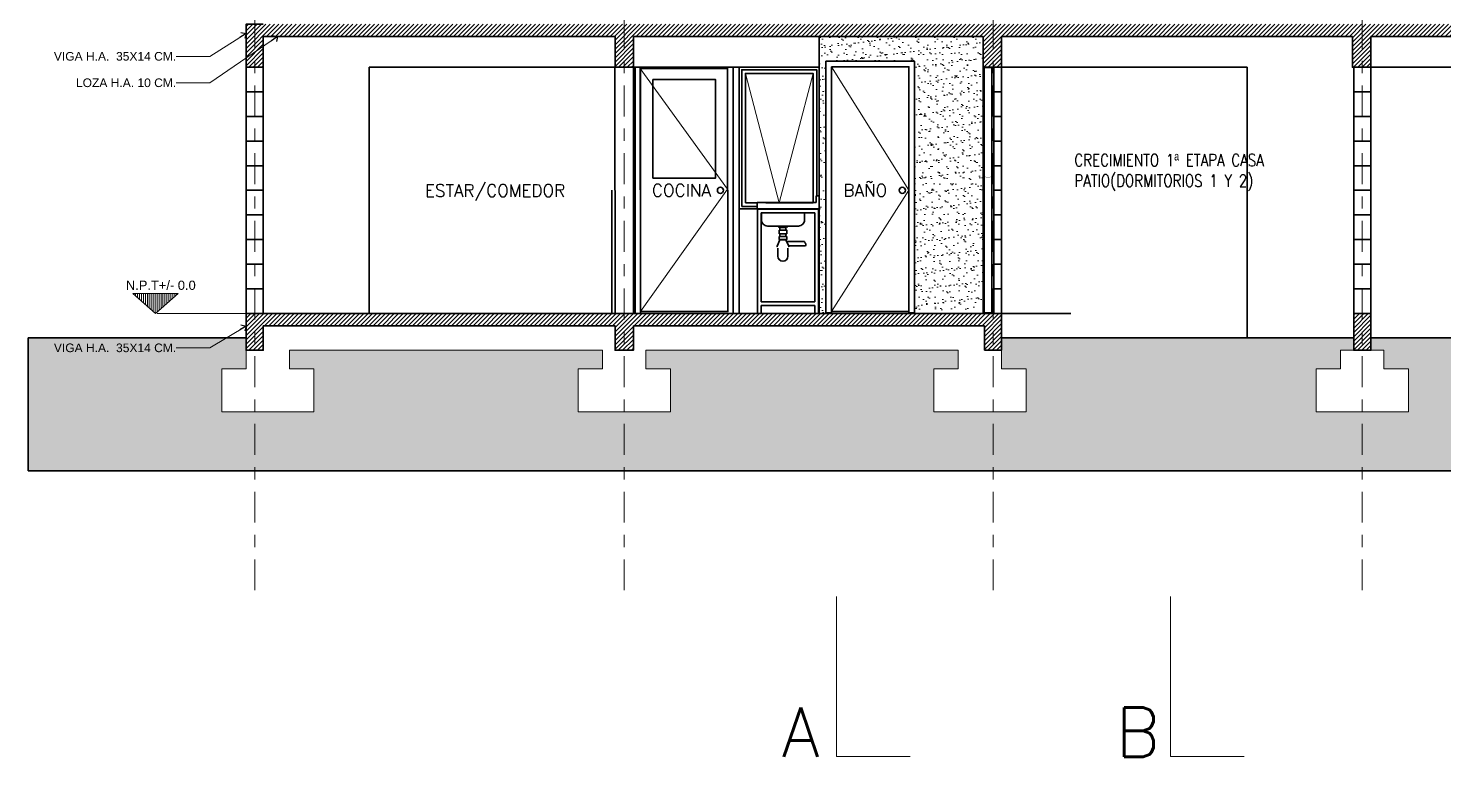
# Model space of a CAD drawing. Header units: metres. Extents: x -87 to 15, y -108 to -10.
# Drawn here: x -35.19 to -23.69, y -40.45 to -34.53 of the extents above; entities that cross this region are included whole.
import ezdxf

# ---------------------------------------------------------------- set-up
doc = ezdxf.new("R2010")
doc.units = ezdxf.units.M
doc.header["$LTSCALE"] = 5
doc.header["$MEASUREMENT"] = 0
doc.linetypes.add('CENTER', pattern=[2, 1.25, -0.25, 0.25, -0.25])
doc.layers.get('0').update_dxf_attribs({"color": 30})
for name, color, linetype, lineweight in [('A-ANNO-SYMB', 3, 'Continuous', 18), ('A-ANNO-TEXT', 3, 'Continuous', 18), ('A-ELEV-MBE1', 7, 'Continuous', 35), ('A-SECT-MCUT', 7, 'Continuous', 35), ('A-SECT-PATT', 8, 'Continuous', 18)]:
    doc.layers.add(name, color=color, linetype=linetype, lineweight=lineweight)
doc.styles.add('E-ARIAL', font='arial.ttf')
doc.styles.add('E-ROMANS', font='romans.shx', dxfattribs={"width": 0.8})
doc.dimstyles.new('E-0050_TICK_12', dxfattribs={"dimscale": 0.001, "dimtxt": 60, "dimasz": 60, "dimexe": 30, "dimexo": 20, "dimgap": 30, "dimtad": 0, "dimzin": 0, "dimdsep": 46, "dimtxsty": 'E-ROMANS', "dimblk": 'OBLIQUE', "dimcen": 30, "dimclrd": 256, "dimclre": 256, "dimclrt": 256, "dimadec": 0, "dimazin": 0, "dimtfac": 1, "dimtmove": 1, "dimatfit": 3, "dimldrblk": 'OPEN90', "dimfxl": 1, "dimtfill": 1, "dimtolj": 1, "dimtzin": 0, "dimlwd": -1, "dimarcsym": 0})
pattern_1 = [(45, (-35.186701, -38.129995), (-0.01767767, 0.01767767), [])]
pattern_2 = [(0, (-82.26062, -40.94572), (0.03125, 0.0625), [0, -0.0625])]

# ---------------------------------------------------------------- blocks, each defined once
blk = doc.blocks.new('_Oblique')
at = {"color": 0, "linetype": 'ByBlock', "lineweight": -2}
blk.add_line((-0.5, -0.5), (0.5, 0.5), dxfattribs=at)
blk = doc.blocks.new('_Open90')
at = {"color": 0, "linetype": 'ByBlock', "lineweight": -2}
for p, q in [((0, 0), (-1, 0)), ((-0.5, 0.5), (0, 0)), ((0, 0), (-0.5, -0.5))]:
    blk.add_line(p, q, dxfattribs=at)

msp = doc.modelspace()

# ---------------------------------------------------------------- hatches: boundary and pattern name
at = {"layer": 'A-SECT-PATT'}
h = msp.add_hatch(dxfattribs=at)
h.set_pattern_fill('ANSI31', color=256, scale=0.2, style=0)
h.set_pattern_definition(pattern_1)
h.paths.add_polyline_path([(-33.276, -34.601), (-30.416, -34.601), (-30.416, -34.851), (-30.266, -34.851), (-30.266, -34.601), (-27.423, -34.601), (-27.423, -34.851), (-27.273, -34.851), (-27.273, -34.501), (-27.423, -34.501), (-32.079, -34.501), (-33.416, -34.501), (-33.416, -34.851), (-33.276, -34.851)])
h = msp.add_hatch(dxfattribs=at)
h.set_pattern_fill('ANSI31', color=256, scale=0.2, style=0)
h.set_pattern_definition(pattern_1)
h.paths.add_polyline_path([(-21.271, -34.501), (-21.421, -34.501), (-27.273, -34.501), (-27.273, -34.601), (-24.42, -34.601), (-24.42, -34.851), (-24.27, -34.851), (-24.27, -34.601), (-21.421, -34.601), (-21.421, -34.851), (-21.271, -34.851)])
h = msp.add_hatch(dxfattribs=at)
h.set_pattern_fill('AR-SAND', color=256, scale=0.05, style=0)
h.set_pattern_definition([(37.5, (-35.1867, -38.129995), (-0.0031497, 0.0963412), [0, -0.076, 0, -0.085, 0, -0.08125]), (7.5, (-35.1867, -38.13), (0.0884888, 0.1411073), [0, -0.041, 0, -0.0685, 0, -0.02625]), (327.5, (-35.2482, -38.129995), (0.1557071, 0.00028295), [0, -0.025, 0, -0.09, 0, -0.1175]), (317.5, (-35.2482, -38.13), (0.1503063, 0.0438838), [0, -0.0125, 0, -0.059, 0, -0.0675])])
h.paths.add_polyline_path([(-27.423, -35.051), (-27.423, -34.851), (-27.423, -34.601), (-28.756, -34.601), (-28.756, -36.851), (-28.701, -36.851), (-28.701, -36.847), (-28.701, -34.802), (-27.981, -34.802), (-27.981, -36.847), (-27.981, -36.851), (-27.423, -36.851), (-27.423, -36.651), (-27.423, -36.451), (-27.423, -36.251), (-27.423, -36.051), (-27.423, -35.851), (-27.423, -35.651), (-27.423, -35.451)])
h = msp.add_hatch(dxfattribs=at)
h.set_pattern_fill('ANSI31', color=256, scale=0.005, angle=225, style=0)
h.set_pattern_definition([(270, (170.330776, -168.516081), (0.015875, -3e-17), [])])
h.paths.add_polyline_path([(-34.337, -36.689), (-34.153, -36.851), (-33.969, -36.689)])
h = msp.add_hatch(dxfattribs=at)
h.set_pattern_fill('ANSI31', color=256, scale=0.2, style=0)
h.set_pattern_definition(pattern_1)
h.paths.add_polyline_path([(-27.273, -36.851), (-27.413, -36.851), (-30.266, -36.851), (-30.415, -36.851), (-33.276, -36.851), (-33.416, -36.851), (-33.416, -37.151), (-33.276, -37.151), (-33.276, -36.951), (-30.415, -36.951), (-30.415, -37.151), (-30.266, -37.151), (-30.266, -36.951), (-27.413, -36.951), (-27.413, -37.151), (-27.273, -37.151)])
h = msp.add_hatch(dxfattribs=at)
h.set_pattern_fill('ANSI31', color=256, scale=0.2, style=0)
h.set_pattern_definition(pattern_1)
h.paths.add_polyline_path([(-24.27, -36.851), (-24.41, -36.851), (-24.41, -37.151), (-24.27, -37.151)])
h = msp.add_hatch(dxfattribs=at)
h.set_pattern_fill('DOTS', color=256, style=0)
h.set_pattern_definition(pattern_2)
h.paths.add_polyline_path([(-27.824, -37.301), (-27.625, -37.301), (-27.625, -37.151), (-30.165, -37.151), (-30.165, -37.301), (-29.966, -37.301), (-29.966, -37.651), (-30.716, -37.651), (-30.716, -37.301), (-30.517, -37.301), (-30.517, -37.151), (-33.063, -37.151), (-33.063, -37.301), (-32.864, -37.301), (-32.864, -37.651), (-33.614, -37.651), (-33.614, -37.301), (-33.415, -37.301), (-33.415, -37.151), (-33.416, -37.151), (-33.416, -37.051), (-35.187, -37.051), (-35.187, -38.13), (-24.715, -38.13), (-24.715, -37.651), (-24.715, -37.301), (-24.516, -37.301), (-24.516, -37.151), (-24.41, -37.151), (-24.41, -37.051), (-27.273, -37.051), (-27.273, -37.151), (-27.273, -37.301), (-27.074, -37.301), (-27.074, -37.651), (-27.824, -37.651)])
h = msp.add_hatch(dxfattribs=at)
h.set_pattern_fill('DOTS', color=256, style=0)
h.set_pattern_definition(pattern_2)
h.paths.add_polyline_path([(-13.392, -37.051), (-15.281, -37.051), (-15.281, -37.151), (-15.281, -37.301), (-15.082, -37.301), (-15.082, -37.651), (-15.832, -37.651), (-15.832, -37.301), (-15.633, -37.301), (-15.633, -37.151), (-18.165, -37.151), (-18.165, -37.301), (-17.966, -37.301), (-17.966, -37.651), (-18.716, -37.651), (-18.716, -37.301), (-18.517, -37.301), (-18.517, -37.151), (-21.059, -37.151), (-21.059, -37.301), (-20.86, -37.301), (-20.86, -37.651), (-21.61, -37.651), (-21.61, -37.301), (-21.411, -37.301), (-21.411, -37.151), (-21.411, -37.051), (-24.27, -37.051), (-24.27, -37.151), (-24.164, -37.151), (-24.164, -37.301), (-23.965, -37.301), (-23.965, -37.651), (-24.715, -37.651), (-24.715, -38.13), (-13.392, -38.13)])

# ---------------------------------------------------------------- linework, layer by layer
at = {"layer": 'A-ANNO-SYMB', "ltscale": 0.003}
for p, q in [((-29.081, -35.952), (-29.356, -34.901)), ((-29.081, -35.952), (-28.806, -34.901)), ((-28.656, -34.847), (-28.026, -35.851)), ((-28.026, -35.851), (-28.656, -36.837)), ((-33.415, -37.151), (-33.415, -37.301)), ((-33.063, -37.151), (-30.517, -37.151)), ((-33.063, -37.151), (-33.063, -37.301)), ((-30.517, -37.151), (-30.517, -37.301)), ((-30.165, -37.151), (-27.625, -37.151)), ((-30.165, -37.151), (-30.165, -37.301)), ((-27.625, -37.151), (-27.625, -37.301)), ((-27.273, -37.151), (-27.273, -37.301)), ((-24.516, -37.151), (-24.516, -37.301)), ((-24.41, -37.151), (-24.516, -37.151)), ((-24.164, -37.151), (-24.27, -37.151)), ((-24.164, -37.151), (-24.164, -37.301)), ((-33.614, -37.301), (-33.614, -37.651)), ((-33.415, -37.301), (-33.614, -37.301)), ((-32.864, -37.301), (-33.063, -37.301)), ((-32.864, -37.301), (-32.864, -37.651)), ((-30.716, -37.301), (-30.716, -37.651)), ((-30.517, -37.301), (-30.716, -37.301)), ((-29.966, -37.301), (-30.165, -37.301)), ((-29.966, -37.301), (-29.966, -37.651)), ((-27.824, -37.301), (-27.824, -37.651)), ((-27.625, -37.301), (-27.824, -37.301)), ((-27.074, -37.301), (-27.273, -37.301)), ((-27.074, -37.301), (-27.074, -37.651)), ((-24.715, -37.301), (-24.715, -37.651)), ((-24.516, -37.301), (-24.715, -37.301)), ((-23.965, -37.301), (-24.164, -37.301)), ((-23.965, -37.301), (-23.965, -37.651)), ((-32.864, -37.651), (-33.614, -37.651)), ((-29.966, -37.651), (-30.716, -37.651)), ((-27.074, -37.651), (-27.824, -37.651)), ((-23.965, -37.651), (-24.715, -37.651))]:
    msp.add_line(p, q, dxfattribs=at)
at = {"layer": 'A-ANNO-SYMB'}
for p, q in [((-27.355, -34.856), (-27.412, -34.856)), ((-27.412, -34.856), (-27.412, -36.844)), ((-27.355, -34.856), (-27.355, -36.844)), ((-33.416, -36.851), (-34.139, -36.851)), ((-27.355, -36.844), (-27.412, -36.844))]:
    msp.add_line(p, q, dxfattribs=at)
at = {"layer": 'A-ANNO-SYMB', "ltscale": 0.2}
for p, q in [((-28.615, -40.453), (-28.615, -39.153)), ((-25.9, -40.453), (-25.9, -39.153)), ((-28.615, -40.453), (-28.015, -40.453)), ((-25.9, -40.453), (-25.3, -40.453))]:
    msp.add_line(p, q, dxfattribs=at)
at = {"layer": 'A-ANNO-SYMB', "linetype": 'CENTER', "ltscale": 0.04}
for points in [[(-33.346, -39.1), (-33.346, -28.552)], [(-30.341, -39.1), (-30.341, -28.552)], [(-27.341, -39.1), (-27.341, -28.552)], [(-24.341, -39.1), (-24.341, -28.552)]]:
    msp.add_lwpolyline(points, dxfattribs=at)
at = {"layer": 'A-ANNO-SYMB', "ltscale": 0.003}
msp.add_lwpolyline([(-30.211, -34.862), (-29.501, -35.841), (-30.208, -36.837)], dxfattribs=at)
at = {"layer": 'A-ANNO-SYMB'}
msp.add_lwpolyline([(-34.153, -36.851), (-34.337, -36.689), (-33.969, -36.689)], close=True, dxfattribs=at)
at = {"layer": 'A-ELEV-MBE1'}
for p, q in [((-28.756, -34.601), (-28.756, -36.851)), ((-28.701, -34.802), (-28.701, -36.847)), ((-28.701, -34.802), (-27.981, -34.802)), ((-27.981, -34.802), (-27.981, -36.847)), ((-32.416, -34.851), (-32.416, -36.851)), ((-32.416, -34.851), (-28.756, -34.851)), ((-30.417, -34.851), (-30.416, -36.851)), ((-30.266, -34.851), (-30.266, -36.851)), ((-30.253, -34.851), (-30.253, -36.851)), ((-30.211, -34.862), (-30.211, -34.851)), ((-30.211, -34.862), (-29.581, -34.862)), ((-30.208, -36.851), (-30.208, -34.866)), ((-29.501, -34.862), (-29.501, -34.851)), ((-29.456, -34.851), (-29.456, -36.851)), ((-29.406, -34.851), (-29.406, -36.851)), ((-28.656, -34.847), (-28.026, -34.847)), ((-27.423, -35.051), (-27.423, -34.851)), ((-27.413, -34.851), (-27.413, -34.851)), ((-27.413, -34.851), (-27.412, -34.851)), ((-27.412, -34.851), (-27.413, -34.851)), ((-27.273, -34.851), (-27.335, -34.851)), ((-27.335, -34.851), (-27.273, -34.851)), ((-27.273, -34.851), (-27.273, -35.051)), ((-27.273, -34.851), (-25.276, -34.851)), ((-25.276, -34.851), (-25.276, -37.051)), ((-24.27, -34.851), (-21.271, -34.851)), ((-27.423, -35.451), (-27.423, -35.051)), ((-27.423, -35.051), (-27.422, -35.051)), ((-27.423, -35.251), (-27.423, -35.051)), ((-27.412, -35.051), (-27.423, -35.051)), ((-27.273, -35.051), (-27.335, -35.051)), ((-27.335, -35.051), (-27.273, -35.051)), ((-27.273, -35.051), (-27.273, -35.251)), ((-27.423, -35.251), (-27.422, -35.251)), ((-27.412, -35.251), (-27.423, -35.251)), ((-27.273, -35.251), (-27.335, -35.251)), ((-27.335, -35.251), (-27.273, -35.251)), ((-27.273, -35.251), (-27.273, -35.451)), ((-27.423, -35.451), (-27.412, -35.451)), ((-27.423, -35.651), (-27.423, -35.451)), ((-27.422, -35.451), (-27.423, -35.451)), ((-27.273, -35.451), (-27.335, -35.451)), ((-27.335, -35.451), (-27.273, -35.451)), ((-27.273, -35.451), (-27.273, -35.651)), ((-27.423, -35.651), (-27.412, -35.651)), ((-27.423, -35.851), (-27.423, -35.651)), ((-27.422, -35.651), (-27.423, -35.651)), ((-27.273, -35.651), (-27.335, -35.651)), ((-27.335, -35.651), (-27.273, -35.651)), ((-27.273, -35.651), (-27.273, -35.851)), ((-30.443, -36.851), (-30.443, -35.851)), ((-27.423, -35.851), (-27.412, -35.851)), ((-27.423, -36.051), (-27.423, -35.851)), ((-27.422, -35.851), (-27.423, -35.851)), ((-27.273, -35.851), (-27.335, -35.851)), ((-27.335, -35.851), (-27.273, -35.851)), ((-27.273, -35.851), (-27.273, -36.051)), ((-29.261, -35.982), (-29.386, -35.982)), ((-29.261, -35.952), (-29.356, -35.952)), ((-29.261, -35.951), (-29.261, -36.001)), ((-29.261, -35.951), (-28.781, -35.951)), ((-29.19, -35.952), (-28.805, -35.952)), ((-28.781, -35.951), (-28.781, -35.895)), ((-28.781, -35.895), (-28.781, -35.951)), ((-28.756, -35.895), (-28.781, -35.895)), ((-29.261, -36.002), (-29.406, -36.002)), ((-29.261, -36.001), (-28.756, -36.001)), ((-29.258, -36.005), (-29.258, -36.851)), ((-29.258, -36.005), (-28.762, -36.005)), ((-29.228, -36.035), (-28.792, -36.035)), ((-29.228, -36.035), (-29.228, -36.757)), ((-28.792, -36.035), (-28.792, -36.757)), ((-28.762, -36.005), (-28.762, -36.851)), ((-27.423, -36.051), (-27.412, -36.051)), ((-27.423, -36.251), (-27.423, -36.051)), ((-27.422, -36.051), (-27.423, -36.051)), ((-27.273, -36.051), (-27.335, -36.051)), ((-27.335, -36.051), (-27.273, -36.051)), ((-27.273, -36.051), (-27.273, -36.251)), ((-29.076, -36.174), (-29.076, -36.154)), ((-29.076, -36.227), (-29.076, -36.204)), ((-29.026, -36.174), (-29.026, -36.154)), ((-29.026, -36.227), (-29.026, -36.204)), ((-29.092, -36.321), (-29.092, -36.387)), ((-29.076, -36.253), (-29.076, -36.251)), ((-29.076, -36.253), (-29.026, -36.253)), ((-29.026, -36.253), (-29.026, -36.251)), ((-29.019, -36.268), (-28.876, -36.268)), ((-29.01, -36.321), (-29.01, -36.387)), ((-29.004, -36.303), (-28.868, -36.303)), ((-27.423, -36.251), (-27.412, -36.251)), ((-27.423, -36.451), (-27.423, -36.251)), ((-27.422, -36.251), (-27.423, -36.251)), ((-27.273, -36.251), (-27.335, -36.251)), ((-27.335, -36.251), (-27.273, -36.251)), ((-27.273, -36.251), (-27.273, -36.451)), ((-27.423, -36.451), (-27.412, -36.451)), ((-27.423, -36.651), (-27.423, -36.451)), ((-27.422, -36.451), (-27.423, -36.451)), ((-27.273, -36.451), (-27.335, -36.451)), ((-27.335, -36.451), (-27.273, -36.451)), ((-27.273, -36.451), (-27.273, -36.651)), ((-27.423, -36.651), (-27.412, -36.651)), ((-27.423, -36.851), (-27.423, -36.651)), ((-27.422, -36.651), (-27.423, -36.651)), ((-27.273, -36.651), (-27.335, -36.651)), ((-27.335, -36.651), (-27.273, -36.651)), ((-27.273, -36.651), (-27.273, -36.851)), ((-29.228, -36.757), (-28.792, -36.757)), ((-29.228, -36.787), (-28.792, -36.787)), ((-29.228, -36.787), (-29.228, -36.851)), ((-28.792, -36.787), (-28.792, -36.851)), ((-28.701, -36.847), (-28.656, -36.847)), ((-28.701, -36.847), (-28.701, -36.851)), ((-28.656, -36.847), (-28.656, -36.837)), ((-28.026, -36.847), (-28.026, -36.837)), ((-27.981, -36.847), (-28.026, -36.847)), ((-27.981, -36.847), (-27.981, -36.851)), ((-27.273, -36.851), (-26.709, -36.851)), ((-33.416, -37.051), (-35.187, -37.051)), ((-35.187, -37.051), (-35.187, -38.13)), ((-24.41, -37.051), (-27.273, -37.051)), ((-21.411, -37.051), (-24.27, -37.051)), ((-35.187, -38.13), (-13.392, -38.13))]:
    msp.add_line(p, q, dxfattribs=at)
for points in [[(-30.266, -34.601), (-30.266, -34.851), (-30.416, -34.851), (-30.416, -34.601)], [(-28.756, -35.895), (-28.756, -34.851), (-29.406, -34.851), (-29.406, -36.002)], [(-28.776, -35.895), (-28.776, -34.871), (-29.386, -34.871), (-29.386, -35.982)], [(-28.806, -35.952), (-28.806, -34.901), (-29.356, -34.901), (-29.356, -35.952)], [(-27.353, -34.851), (-27.353, -36.851)], [(-27.335, -34.851), (-27.335, -36.851)], [(-29.226, -36.005), (-29.226, -36.001)], [(-28.875, -36.001), (-28.875, -36.005)], [(-29.083, -36.147), (-29.08, -36.154), (-29.051, -36.154)], [(-29.019, -36.147), (-29.022, -36.154), (-29.051, -36.154)], [(-29.076, -36.253), (-29.098, -36.305), (-29.098, -36.309), (-29.098, -36.309)], [(-29.026, -36.253), (-29.003, -36.305), (-29.003, -36.309), (-29.003, -36.309)]]:
    msp.add_lwpolyline(points, dxfattribs=at)
for points in [[(-30.211, -34.862), (-29.501, -34.862), (-29.498, -36.837), (-30.208, -36.837)], [(-30.108, -34.951), (-29.598, -34.951), (-29.598, -35.751), (-30.108, -35.751)], [(-28.656, -34.847), (-28.026, -34.847), (-28.026, -36.837), (-28.656, -36.837)], [(-29.088, -36.141), (-29.013, -36.141), (-29.013, -36.147), (-29.088, -36.147)], [(-29.081, -36.174), (-29.02, -36.174), (-29.02, -36.204), (-29.081, -36.204)], [(-29.081, -36.227), (-29.02, -36.227), (-29.02, -36.251), (-29.081, -36.251)]]:
    msp.add_lwpolyline(points, close=True, dxfattribs=at)
at = {"layer": 'A-ELEV-MBE1', "const_width": 0.0015}
for points in [[(-27.413, -34.882), (-27.413, -34.852), (-27.404, -34.852), (-27.401, -34.855), (-27.383, -34.855), (-27.366, -34.855), (-27.363, -34.852), (-27.354, -34.852), (-27.354, -34.882)], [(-27.413, -35.771), (-27.413, -35.741), (-27.404, -35.741), (-27.401, -35.744), (-27.383, -35.744), (-27.366, -35.744), (-27.363, -35.741), (-27.354, -35.741), (-27.354, -35.771)], [(-27.413, -36.82), (-27.413, -36.85), (-27.404, -36.85), (-27.401, -36.847), (-27.383, -36.847), (-27.366, -36.847), (-27.363, -36.85), (-27.354, -36.85), (-27.354, -36.82)]]:
    msp.add_lwpolyline(points, dxfattribs=at)
at = {"layer": 'A-ELEV-MBE1'}
msp.add_lwpolyline([(-28.875, -36.035), (-28.875, -36.091, -0.414214), (-28.925, -36.141), (-29.176, -36.141, -0.414214), (-29.226, -36.091), (-29.226, -36.035)], format="xyb", dxfattribs=at)
for centre in [(-29.559, -35.851), (-28.08, -35.851)]:
    msp.add_circle(centre, 0.025, dxfattribs=at)
msp.add_arc((-29.051, -36.387), 0.0409, 180, 0, dxfattribs=at)
msp.add_open_spline([(-28.876, -36.268), (-28.876, -36.275), (-28.858, -36.286), (-28.864, -36.298), (-28.868, -36.303)], degree=3, knots=[0.01199805, 0.01199805, 0.01199805, 0.01199805, 0.03527208, 0.0529338, 0.0529338, 0.0529338, 0.0529338], dxfattribs=at)
at = {"layer": 'A-SECT-MCUT'}
for p, q in [((-33.276, -34.601), (-30.416, -34.601)), ((-30.266, -34.601), (-27.423, -34.601)), ((-27.273, -34.601), (-24.42, -34.601)), ((-24.27, -34.601), (-21.421, -34.601)), ((-33.276, -36.851), (-30.415, -36.851)), ((-30.266, -36.851), (-27.413, -36.851)), ((-27.413, -36.851), (-27.273, -36.851)), ((-27.273, -36.851), (-27.273, -37.151)), ((-33.276, -36.951), (-30.416, -36.951)), ((-30.266, -36.951), (-27.413, -36.951)), ((-27.413, -37.151), (-27.413, -36.951)), ((-27.273, -37.151), (-27.413, -37.151))]:
    msp.add_line(p, q, dxfattribs=at)
for points in [[(-33.276, -34.601), (-33.276, -34.851), (-33.416, -34.851), (-33.416, -34.501), (-33.276, -34.501)], [(-30.266, -34.601), (-30.266, -34.851), (-30.416, -34.851), (-30.416, -34.601)], [(-27.273, -34.601), (-27.273, -34.851), (-27.423, -34.851), (-27.423, -34.601)], [(-24.27, -34.601), (-24.27, -34.851), (-24.42, -34.851), (-24.42, -34.601)], [(-33.276, -36.951), (-33.276, -37.151), (-33.416, -37.151), (-33.416, -36.851), (-33.276, -36.851)], [(-30.415, -36.851), (-30.266, -36.851)], [(-24.41, -37.151), (-24.41, -36.851), (-24.27, -36.851), (-24.27, -37.151)], [(-30.266, -36.951), (-30.266, -37.151), (-30.415, -37.151)], [(-30.415, -36.951), (-30.415, -37.151), (-30.266, -37.151)]]:
    msp.add_lwpolyline(points, dxfattribs=at)
for points in [[(-33.416, -34.851), (-33.276, -34.851), (-33.276, -35.051), (-33.416, -35.051)], [(-24.41, -34.851), (-24.27, -34.851), (-24.27, -35.051), (-24.41, -35.051)], [(-33.416, -35.051), (-33.276, -35.051), (-33.276, -35.251), (-33.416, -35.251)], [(-24.41, -35.051), (-24.27, -35.051), (-24.27, -35.251), (-24.41, -35.251)], [(-33.416, -35.251), (-33.276, -35.251), (-33.276, -35.451), (-33.416, -35.451)], [(-24.41, -35.251), (-24.27, -35.251), (-24.27, -35.451), (-24.41, -35.451)], [(-33.416, -35.451), (-33.276, -35.451), (-33.276, -35.651), (-33.416, -35.651)], [(-24.41, -35.451), (-24.27, -35.451), (-24.27, -35.651), (-24.41, -35.651)], [(-33.416, -35.651), (-33.276, -35.651), (-33.276, -35.851), (-33.416, -35.851)], [(-24.41, -35.651), (-24.27, -35.651), (-24.27, -35.851), (-24.41, -35.851)], [(-33.416, -35.851), (-33.276, -35.851), (-33.276, -36.051), (-33.416, -36.051)], [(-24.41, -35.851), (-24.27, -35.851), (-24.27, -36.051), (-24.41, -36.051)], [(-33.416, -36.051), (-33.276, -36.051), (-33.276, -36.251), (-33.416, -36.251)], [(-24.41, -36.051), (-24.27, -36.051), (-24.27, -36.251), (-24.41, -36.251)], [(-33.416, -36.251), (-33.276, -36.251), (-33.276, -36.451), (-33.416, -36.451)], [(-24.41, -36.251), (-24.27, -36.251), (-24.27, -36.451), (-24.41, -36.451)], [(-33.416, -36.451), (-33.276, -36.451), (-33.276, -36.651), (-33.416, -36.651)], [(-24.41, -36.451), (-24.27, -36.451), (-24.27, -36.651), (-24.41, -36.651)], [(-33.416, -36.651), (-33.276, -36.651), (-33.276, -36.851), (-33.416, -36.851)], [(-24.41, -36.651), (-24.27, -36.651), (-24.27, -36.851), (-24.41, -36.851)], [(-24.41, -36.851), (-24.27, -36.851), (-24.27, -37.151), (-24.41, -37.151)]]:
    msp.add_lwpolyline(points, close=True, dxfattribs=at)

# ---------------------------------------------------------------- texts
at = {"layer": 'A-ANNO-TEXT'}
for s, height, style, p in [('ESTAR/COMEDOR', 0.1, 'E-ROMANS', (-31.961, -35.903)), ('COCINA', 0.1, 'E-ROMANS', (-30.116, -35.901)), ('BAÑO', 0.1, 'E-ROMANS', (-28.559, -35.901)), ('N.P.T+/- 0.0', 0.075, 'E-ARIAL', (-34.393, -36.66)), ('A', 0.4, 'E-ROMANS', (-29.06, -40.454)), ('B', 0.4, 'E-ROMANS', (-26.345, -40.454))]:
    msp.add_text(s, height=height, dxfattribs=dict(at, style=style)).set_placement(p)
at = {"layer": 'A-ANNO-TEXT', "char_height": 0.07, "attachment_point": 9, "style": 'E-ARIAL'}
for s, insert in [('VIGA H.A.  35X14 CM.', (-33.984, -34.798)), ('LOZA H.A. 10 CM.', (-33.984, -35.013)), ('VIGA H.A.  35X14 CM.', (-33.984, -37.167))]:
    msp.add_mtext(s, dxfattribs=dict(at, insert=insert))
at = {"layer": 'A-ANNO-TEXT', "insert": (-26.681, -35.556), "char_height": 0.1, "width": 1.87048, "attachment_point": 1, "style": 'E-ROMANS'}
msp.add_mtext('CRECIMIENTO 1ª ETAPA CASA PATIO(DORMITORIOS 1 Y 2)', dxfattribs=at)

# ---------------------------------------------------------------- leaders
at = {"layer": 'A-ANNO-SYMB', "annotation_type": 0, "has_hookline": 1, "hookline_direction": 1}
for points, text_width in [([(-33.416, -34.577), (-33.71, -34.763), (-33.984, -34.763)], 1.18), ([(-33.16, -34.601), (-33.71, -34.978), (-33.984, -34.978)], 0.95), ([(-33.416, -36.955), (-33.71, -37.132), (-33.984, -37.132)], 1.18)]:
    msp.add_leader(points, dimstyle='E-0050_TICK_12', override={"dimgap": 0.1145, "dimtad": 0}, dxfattribs=dict(at, text_width=text_width))

doc.saveas('drawing.dxf')
